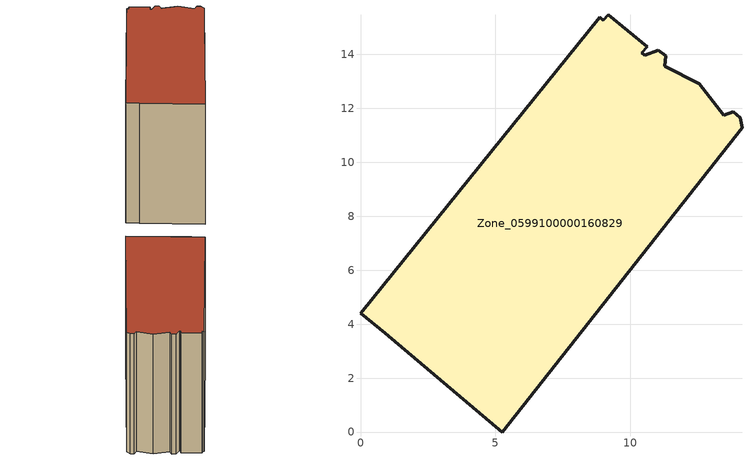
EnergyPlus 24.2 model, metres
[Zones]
Zone_0599100000160829
 floor ground (C_G): 5.26,0 0.91,3.67 0,4.41 8.87,15.37 9,15.26 9.18,15.46 10.62,14.28 10.43,14.05 10.53,13.96 11.03,14.15 11.32,13.95 11.27,13.56 12.56,12.9 13.47,11.74 13.82,11.88 14.08,11.65 14.14,11.28 z0
 wall outside (C_F): 14.14,11.28 14.08,11.65 13.82,11.88 13.47,11.74 12.56,12.9 11.27,13.56 11.32,13.95 11.03,14.15 10.53,13.96 10.43,14.05 10.62,14.28 9.18,15.46 9,15.26 8.87,15.37 0,4.41 0.91,3.67 5.26,0 14.14,11.28 z0:12.61
 roof outside (C_R): 5.26,0 14.14,11.28 14.08,11.65 13.82,11.88 13.47,11.74 12.56,12.9 11.27,13.56 11.32,13.95 11.03,14.15 10.53,13.96 10.43,14.05 10.62,14.28 9.18,15.46 9,15.26 8.87,15.37 0,4.41 0.91,3.67 z12.61
[BUILDING]
Pand.0599100000160829: North Axis=0; Terrain=City; Loads Convergence Tolerance Value=0.04; Temperature Convergence Tolerance Value=0.4; Solar Distribution=FullExterior; Maximum Number of Warmup Days=25; Minimum Number of Warmup Days=1
[Site:Location]
Rotterdam.The.Hague.AP_ZH_NLD Design_Conditions: Latitude=51.96; Longitude=4.45; Time Zone=1; Elevation=-4.5
[SITE:GROUNDTEMPERATURE:BUILDINGSURFACE]
18, 18, 18, 18, 18, 18, 18, 18, 18, 18, 18, 18
[MATERIAL] Thermal Absorptance=0.9; Solar Absorptance=0.7; Visible Absorptance=0.7
Name | Roughness | Thickness | Conductivity | Density | Specific Heat
G.TI.1946 | MediumSmooth | 0.15 | 1 | 540 | 1210
F.TI.1946 | Rough | 0.3 | 0.857143 | 1920 | 840
R.TI.1946 | MediumRough | 0.2 | 0.1 | 1500 | 1000
[CONSTRUCTION]
C_G: G.TI.1946
C_F: F.TI.1946
C_R: R.TI.1946
[ZONE]
Zone_0599100000160829: Type=1; Multiplier=1; Ceiling Height=Autocalculate; Volume=Autocalculate; Floor Area=autocalculate; Part of Total Floor Area=Yes
[ZONEINFILTRATION:DESIGNFLOWRATE]
Infil_Zone_0599100000160829: Zone or ZoneList or Space or SpaceList=Zone_0599100000160829; Schedule=AlwaysOn; Design Flow Rate Calculation Method=Flow/Area; Flow Rate per Floor Area=0.003; Constant Term Coefficient=1; Temperature Term Coefficient=0; Velocity Term Coefficient=0; Velocity Squared Term Coefficient=0
[HVACTEMPLATE:ZONE:IDEALLOADSAIRSYSTEM]
Zone_0599100000160829: Maximum Heating Supply Air Temperature=50; Minimum Cooling Supply Air Temperature=13; Maximum Heating Supply Air Humidity Ratio=0.0156; Minimum Cooling Supply Air Humidity Ratio=0.0077; Heating Limit=NoLimit; Cooling Limit=NoLimit; Dehumidification Control Type=ConstantSensibleHeatRatio; Cooling Sensible Heat Ratio=0.7; Dehumidification Setpoint=60; Humidification Control Type=None; Humidification Setpoint=30; Outdoor Air Method=None; Outdoor Air Flow Rate per Person=0.00944; Outdoor Air Flow Rate per Zone Floor Area=0; Outdoor Air Flow Rate per Zone=0; Demand Controlled Ventilation Type=None; Outdoor Air Economizer Type=NoEconomizer; Heat Recovery Type=None; Sensible Heat Recovery Effectiveness=0.7; Latent Heat Recovery Effectiveness=0.65
[ZONECONTROL:THERMOSTAT]
ThermostatControl_Zone_0599100000160829: Zone or ZoneList=Zone_0599100000160829; Control Type Schedule=DualSetpointControlType; Control 1=Thermostat_Zone_0599100000160829; Temperature Difference Between Cutout And Setpoint=0
[THERMOSTATSETPOINT:DUALSETPOINT]
Thermostat_Zone_0599100000160829: Heating Setpoint Temperature Schedule=HeatingSetpoint_Zone_0599100000160829; Cooling Setpoint Temperature Schedule=CoolingSetpoint_Zone_0599100000160829
[SCHEDULE:COMPACT]
HeatingSetpoint_Zone_0599100000160829: Through: 12/31, For: AllDays, Until: 24:00, 21
CoolingSetpoint_Zone_0599100000160829: Through: 12/31, For: AllDays, Until: 24:00, 24
DualSetpointControlType: Through: 12/31, For: AllDays, Until: 24:00, 4
AlwaysOn: Through: 12/31, For: AllDays, Until: 24:00, 1
